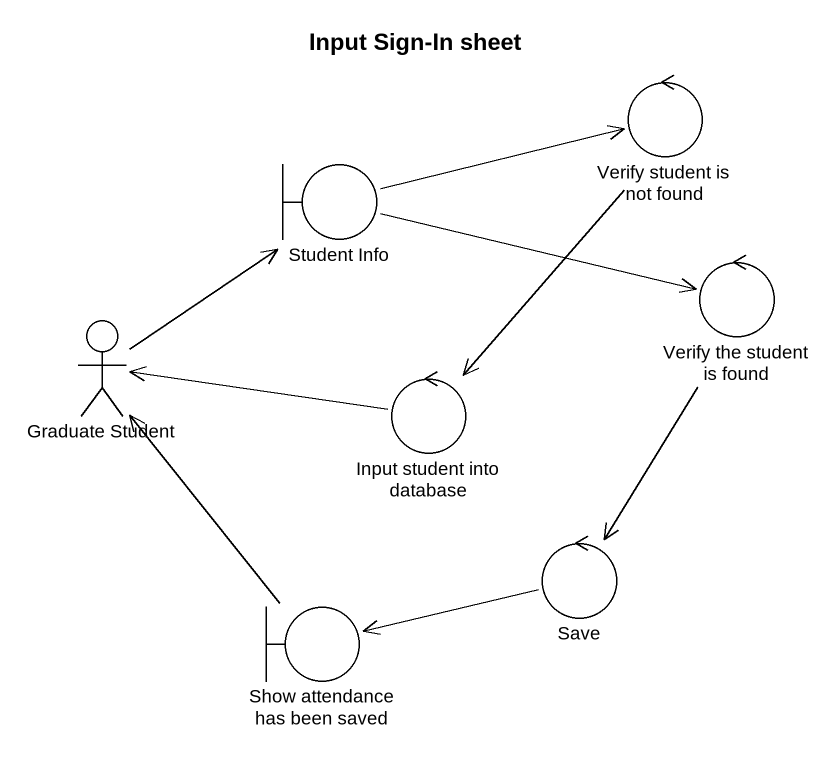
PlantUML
@startuml
title Input Sign-In sheet
control "Verify student is not found" as Verify_student_is_not_found
boundary "Student Info" as Student_Info
actor "Graduate Student" as Graduate_Student
control "Verify the student is found" as Verify_the_student_is_found
control "Input student into database" as Input_student_into_database
control Save
boundary "Show attendance has been saved" as Show_attendance_has_been
Verify_student_is_not_found --> Input_student_into_database
Student_Info -right-> Verify_student_is_not_found
Student_Info -right-> Verify_the_student_is_found
Graduate_Student -up-> Student_Info
Verify_the_student_is_found --> Save
Input_student_into_database -left-> Graduate_Student
Save -left-> Show_attendance_has_been
Show_attendance_has_been -up-> Graduate_Student
@enduml
